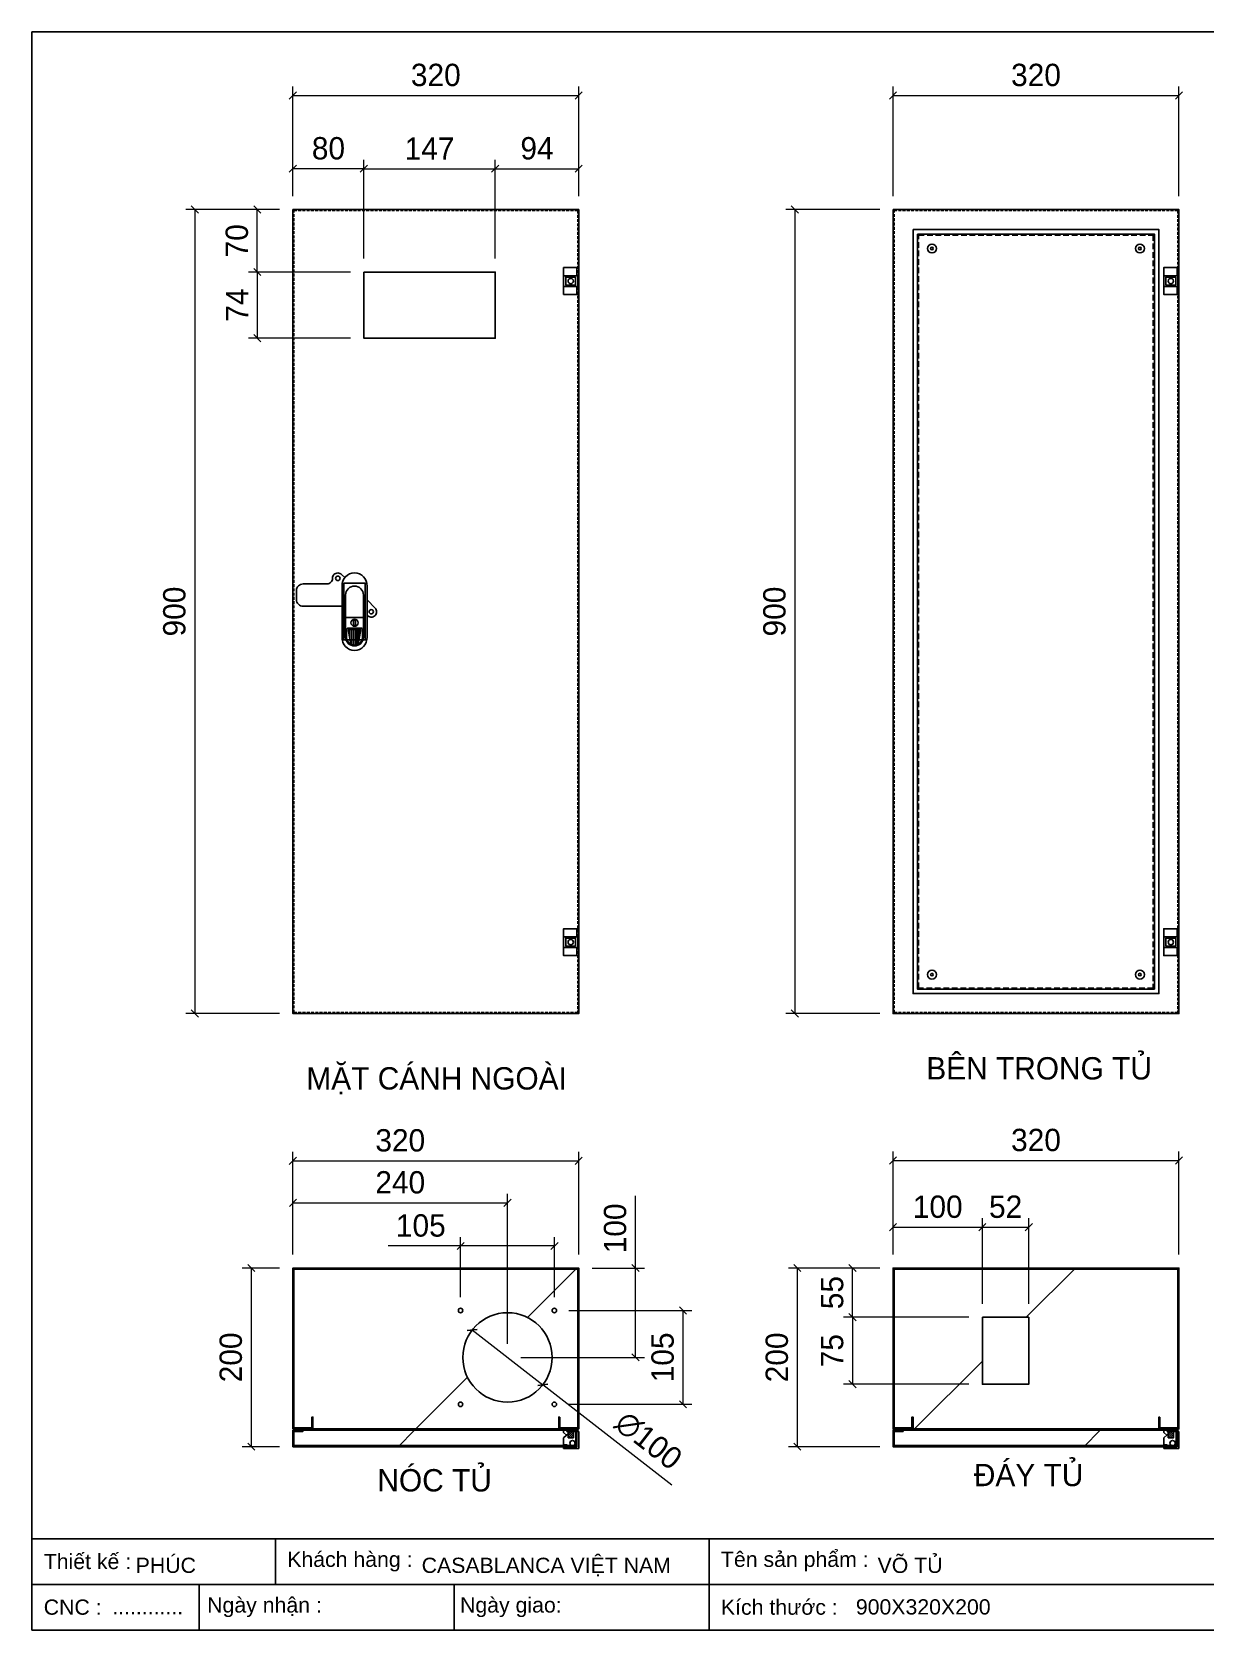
# Model space of a CAD drawing. Header units: millimetres. Extents: x 0 to 2530, y 0 to 1789.
# Drawn here: x 0 to 1313, y 0 to 1789 of the extents above; entities that cross this region are included whole.
import ezdxf

# ---------------------------------------------------------------- set-up
doc = ezdxf.new("R2010")
doc.units = ezdxf.units.MM
doc.linetypes.add('HIDDEN', pattern=[9.525, 6.35, -3.175])
doc.linetypes.add('HIDDEN2', pattern=[4.7625, 3.175, -1.5875])
doc.layers.add('DIM', color=253, linetype='Continuous')
doc.styles.add('Arial', font='arial.ttf')
doc.dimstyles.new('Dim-25', dxfattribs={"dimtxt": 25, "dimasz": 8, "dimexe": 10, "dimexo": 15, "dimgap": 10, "dimtad": 1, "dimdec": 0, "dimtxsty": 'Standard', "dimblk": 'OBLIQUE', "dimcen": 10, "dimclrd": 5, "dimclre": 5, "dimclrt": 3, "dimazin": 3, "dimtfac": 1, "dimtdec": 0, "dimtmove": 0, "dimatfit": 3, "dimldrblk": 'OBLIQUE', "dimlwd": 9, "dimlwe": 9})
doc.dimstyles.get("Standard").update_dxf_attribs({"dimtxt": 2.5, "dimasz": 2.5, "dimexe": 1.25, "dimexo": 0.625, "dimtad": 1, "dimcen": 2.5, "dimazin": 3, "dimtfac": 1, "dimtmove": 0, "dimatfit": 3})

# ---------------------------------------------------------------- blocks, each defined once
blk = doc.blocks.new('HL003-2-2')
at = {"color": 1}
for p, q in [((15, 21), (15, 12)), ((15, -9), (15, 0)), ((16, 12), (17, 12)), ((16, 0), (17, 0))]:
    blk.add_line(p, q, dxfattribs=at)
blk.add_lwpolyline([(17, 0), (17, -9), (0, -9), (0, 21), (17, 21), (17, 12)], dxfattribs=at)
blk.add_lwpolyline([(0, 12), (16, 12), (16, 0), (0, 0)], close=True, dxfattribs=at)
blk.add_circle((8, 6), 3, dxfattribs=at)
blk = doc.blocks.new('AB301-3-1')
at = {"linetype": 'Continuous'}
h = blk.add_hatch(dxfattribs=at)
h.set_pattern_fill('ACAD_ISO09W100', color=1, scale=0.2)
h.set_pattern_definition([(0, (-368.0181, 431.8814), (0, 1), [4.8, -0.6, 1.2, -0.6, 1.2, -0.6])])
h.paths.add_polyline_path([(-4.1, -55, 0.118404), (0, -56, 0.118404), (4.1, -55), (7, -38.5), (-7, -38.5)])
at = {"color": 1, "linetype": 'Continuous'}
for p, q in [((-10, -25), (10, -25)), ((-7, -38.5), (7, -38.5)), ((-7, -38.5), (-4.1, -55)), ((7, -38.5), (4.1, -55))]:
    blk.add_line(p, q, dxfattribs=at)
for points in [[(-14, -12.5), (-57.5, -12.5, -0.414214), (-65, -5), (-65, 5, -0.414214), (-57.5, 12.5), (-30.7, 12.5, 0.414214), (-24.7, 18.5), (-24.7, 18.7)], [(-24.7, 18.7, -0.198912), (-23, 23), (-23, 23, -0.414214), (-14.5, 23), (-11, 19.5)], [(14, -5.5), (23, -14.5, -0.414214), (23, -23), (23, -23, -0.451305), (14, -22.4, -0.381561)]]:
    blk.add_lwpolyline(points, format="xyb", dxfattribs=at)
for points in [[(0, 25), (0, 25, -0.428242), (14, 10), (14, -47, -0.428242), (0, -62), (0, -62, -0.428242), (-14, -47), (-14, 10, -0.428242)], [(0, 10, -0.414214), (10, 0), (10, -47, -0.414214), (0, -57, -0.414214), (-10, -47), (-10, 0, -0.414214)], [(9, -39), (9, -47, -0.414214), (0, -56, -0.414214), (-9, -47), (-9, -39, -0.414214), (-7, -37), (7, -37, -0.414214)]]:
    blk.add_lwpolyline(points, format="xyb", close=True, dxfattribs=at)
blk.add_lwpolyline([(-1, -28), (1, -28), (1, -34), (-1, -34)], close=True, dxfattribs=at)
for centre, radius in [((-18.7, 18.7), 2.5), ((18.7, -18.7), 2.5), ((0, -31), 4)]:
    blk.add_circle(centre, radius, dxfattribs=at)
blk = doc.blocks.new('*D1')
at = {"color": 0, "linetype": 'ByBlock', "lineweight": -2}
for p, q in [((186.3, 1586.1), (178.3, 1594.1)), ((178.3, 694.1), (186.3, 686.1))]:
    blk.add_line(p, q, dxfattribs=at)
at = {"layer": 'Defpoints', "color": 0, "transparency": 16777216}
for p in [(292.1, 1590.1), (182.3, 690.1), (292.1, 690.1)]:
    blk.add_point(p, dxfattribs=at)
at = {"layer": 'DIM', "color": 5, "lineweight": 9, "transparency": 16777216}
for p, q in [((277.1, 1590.1), (172.3, 1590.1)), ((182.3, 1590.1), (182.3, 690.1)), ((277.1, 690.1), (172.3, 690.1))]:
    blk.add_line(p, q, dxfattribs=at)
at = {"layer": 'DIM', "color": 3, "transparency": 16777216, "insert": (159.5, 1140.1), "char_height": 25, "attachment_point": 5, "rotation": 90}
blk.add_mtext('900', dxfattribs=at)
blk = doc.blocks.new('_Oblique')
at = {"color": 0, "linetype": 'ByBlock', "lineweight": -2}
blk.add_line((-0.5, -0.5), (0.5, 0.5), dxfattribs=at)
blk = doc.blocks.new('*D2')
at = {"color": 0, "linetype": 'ByBlock', "lineweight": -2}
for p, q in [((296.1, 1721.8), (288.1, 1713.8)), ((608.1, 1713.8), (616.1, 1721.8))]:
    blk.add_line(p, q, dxfattribs=at)
at = {"layer": 'Defpoints', "color": 0, "ltscale": 3, "transparency": 16777216}
for p in [(612.1, 1717.8), (292.1, 1590.1), (612.1, 1590.1)]:
    blk.add_point(p, dxfattribs=at)
at = {"layer": 'DIM', "color": 5, "lineweight": 9, "ltscale": 3, "transparency": 16777216}
for p, q in [((292.1, 1605.1), (292.1, 1727.8)), ((292.1, 1717.8), (612.1, 1717.8)), ((612.1, 1605.1), (612.1, 1727.8))]:
    blk.add_line(p, q, dxfattribs=at)
at = {"layer": 'DIM', "color": 3, "ltscale": 3, "transparency": 16777216, "insert": (452.1, 1740.6), "char_height": 25, "attachment_point": 5}
blk.add_mtext('320', dxfattribs=at)
blk = doc.blocks.new('*D3')
at = {"color": 0, "linetype": 'ByBlock', "lineweight": -2}
for p, q in [((858.1, 1586.1), (850.1, 1594.1)), ((850.1, 694.1), (858.1, 686.1))]:
    blk.add_line(p, q, dxfattribs=at)
at = {"layer": 'Defpoints', "color": 0, "transparency": 16777216}
for p in [(964, 1590.1), (854.1, 690.1), (964, 690.1)]:
    blk.add_point(p, dxfattribs=at)
at = {"layer": 'DIM', "color": 5, "lineweight": 9, "transparency": 16777216}
for p, q in [((949, 1590.1), (844.1, 1590.1)), ((854.1, 1590.1), (854.1, 690.1)), ((949, 690.1), (844.1, 690.1))]:
    blk.add_line(p, q, dxfattribs=at)
at = {"layer": 'DIM', "color": 3, "transparency": 16777216, "insert": (831.3, 1140.1), "char_height": 25, "attachment_point": 5, "rotation": 90}
blk.add_mtext('900', dxfattribs=at)
blk = doc.blocks.new('*D4')
at = {"color": 0, "linetype": 'ByBlock', "lineweight": -2}
for p, q in [((968, 1721.8), (960, 1713.8)), ((1280, 1713.8), (1288, 1721.8))]:
    blk.add_line(p, q, dxfattribs=at)
at = {"layer": 'Defpoints', "color": 0, "ltscale": 3, "transparency": 16777216}
for p in [(1284, 1717.8), (964, 1590.1), (1284, 1590.1)]:
    blk.add_point(p, dxfattribs=at)
at = {"layer": 'DIM', "color": 5, "lineweight": 9, "ltscale": 3, "transparency": 16777216}
for p, q in [((964, 1605.1), (964, 1727.8)), ((964, 1717.8), (1284, 1717.8)), ((1284, 1605.1), (1284, 1727.8))]:
    blk.add_line(p, q, dxfattribs=at)
at = {"layer": 'DIM', "color": 3, "ltscale": 3, "transparency": 16777216, "insert": (1124, 1740.6), "char_height": 25, "attachment_point": 5}
blk.add_mtext('320', dxfattribs=at)
blk = doc.blocks.new('*D6')
at = {"color": 0, "linetype": 'ByBlock', "lineweight": -2}
for p, q in [((968, 529.6), (960, 521.6)), ((1280, 521.6), (1288, 529.6))]:
    blk.add_line(p, q, dxfattribs=at)
at = {"layer": 'Defpoints', "color": 0, "ltscale": 3, "transparency": 16777216}
for p in [(1284, 525.6), (964, 405.2), (1284, 405.2)]:
    blk.add_point(p, dxfattribs=at)
at = {"layer": 'DIM', "color": 5, "lineweight": 9, "ltscale": 3, "transparency": 16777216}
for p, q in [((964, 420.2), (964, 535.6)), ((964, 525.6), (1284, 525.6)), ((1284, 420.2), (1284, 535.6))]:
    blk.add_line(p, q, dxfattribs=at)
at = {"layer": 'DIM', "color": 3, "ltscale": 3, "transparency": 16777216, "insert": (1124, 548.4), "char_height": 25, "attachment_point": 5}
blk.add_mtext('320', dxfattribs=at)
blk = doc.blocks.new('*D7')
at = {"color": 0, "linetype": 'ByBlock', "lineweight": -2}
for p, q in [((860.8, 401.2), (852.8, 409.2)), ((852.8, 209.2), (860.8, 201.2))]:
    blk.add_line(p, q, dxfattribs=at)
at = {"layer": 'Defpoints', "color": 0, "ltscale": 3, "transparency": 16777216}
for p in [(964, 405.2), (856.8, 205.2), (964, 205.2)]:
    blk.add_point(p, dxfattribs=at)
at = {"layer": 'DIM', "color": 5, "lineweight": 9, "ltscale": 3, "transparency": 16777216}
for p, q in [((949, 405.2), (846.8, 405.2)), ((856.8, 405.2), (856.8, 205.2)), ((949, 205.2), (846.8, 205.2))]:
    blk.add_line(p, q, dxfattribs=at)
at = {"layer": 'DIM', "color": 3, "ltscale": 3, "transparency": 16777216, "insert": (834, 305.2), "char_height": 25, "attachment_point": 5, "rotation": 90}
blk.add_mtext('200', dxfattribs=at)
blk = doc.blocks.new('HL003-2-3')
h = blk.add_hatch()
h.set_pattern_fill('ANSI31', color=2, scale=0.5, style=0)
h.set_pattern_definition([(45, (8435.407, 86016.9664), (-1.122532015, 1.122532015), [])])
h.paths.add_polyline_path([(11, 10), (5, 10), (5, 0), (11, 0)])
at = {"color": 1}
for p, q in [((0, 22), (17, 22)), ((0, 20), (0, 22)), ((0, 20), (15, 20)), ((4, 18), (0, 18)), ((0, 10), (0, 18)), ((4, 20), (4, 18)), ((15, 20), (15, 3)), ((17, 22), (17, 3)), ((0, 10), (8, 3)), ((0, 4), (3.4, 7)), ((0, 0), (0, 4)), ((16, 0), (0, 0)), ((17, 3), (8, 3)), ((16, 3), (16, 0))]:
    blk.add_line(p, q, dxfattribs=at)
at = {"color": 2}
blk.add_lwpolyline([(5, 10), (11, 10), (11, 0), (5, 0)], close=True, dxfattribs=at)
at = {"color": 1}
blk.add_circle((10, 16), 3, dxfattribs=at)
blk.add_circle((10, 16), 3, dxfattribs=at)
blk = doc.blocks.new('*D9')
at = {"color": 0, "linetype": 'ByBlock', "lineweight": -2}
for p, q in [((296.1, 529.2), (288.1, 521.2)), ((608.1, 521.2), (616.1, 529.2))]:
    blk.add_line(p, q, dxfattribs=at)
at = {"layer": 'Defpoints', "color": 0, "ltscale": 3, "transparency": 16777216}
for p in [(612.1, 525.2), (292.1, 405.2), (612.1, 405.2)]:
    blk.add_point(p, dxfattribs=at)
at = {"layer": 'DIM', "color": 5, "lineweight": 9, "ltscale": 3, "transparency": 16777216}
for p, q in [((292.1, 420.2), (292.1, 535.2)), ((292.1, 525.2), (612.1, 525.2)), ((612.1, 420.2), (612.1, 535.2))]:
    blk.add_line(p, q, dxfattribs=at)
at = {"layer": 'DIM', "color": 3, "ltscale": 3, "transparency": 16777216, "insert": (412.3, 548), "char_height": 25, "attachment_point": 5}
blk.add_mtext('320', dxfattribs=at)
blk = doc.blocks.new('*D10')
at = {"color": 0, "linetype": 'ByBlock', "lineweight": -2}
for p, q in [((249.5, 401.2), (241.5, 409.2)), ((241.5, 209.2), (249.5, 201.2))]:
    blk.add_line(p, q, dxfattribs=at)
at = {"layer": 'Defpoints', "color": 0, "ltscale": 3, "transparency": 16777216}
for p in [(292.1, 405.2), (245.5, 205.2), (292.1, 205.2)]:
    blk.add_point(p, dxfattribs=at)
at = {"layer": 'DIM', "color": 5, "lineweight": 9, "ltscale": 3, "transparency": 16777216}
for p, q in [((277.1, 405.2), (235.5, 405.2)), ((245.5, 405.2), (245.5, 205.2)), ((277.1, 205.2), (235.5, 205.2))]:
    blk.add_line(p, q, dxfattribs=at)
at = {"layer": 'DIM', "color": 3, "ltscale": 3, "transparency": 16777216, "insert": (222.7, 305.2), "char_height": 25, "attachment_point": 5, "rotation": 90}
blk.add_mtext('200', dxfattribs=at)
blk = doc.blocks.new('*D21')
at = {"color": 5, "lineweight": 9, "ltscale": 3, "transparency": 16777216}
for p, q in [((292.1, 1605.1), (292.1, 1645.8)), ((371.6, 1535.1), (371.6, 1645.8)), ((371.6, 1635.8), (292.1, 1635.8))]:
    blk.add_line(p, q, dxfattribs=at)
at = {"color": 0, "linetype": 'ByBlock', "lineweight": -2}
for p, q in [((296.1, 1639.8), (288.1, 1631.8)), ((367.6, 1631.8), (375.6, 1639.8))]:
    blk.add_line(p, q, dxfattribs=at)
at = {"layer": 'Defpoints', "color": 0, "ltscale": 3, "transparency": 16777216}
for p in [(292.1, 1635.8), (292.1, 1590.1), (371.6, 1520.1)]:
    blk.add_point(p, dxfattribs=at)
at = {"color": 3, "ltscale": 3, "transparency": 16777216, "insert": (331.9, 1658.5), "char_height": 25, "attachment_point": 5}
blk.add_mtext('80', dxfattribs=at)
blk = doc.blocks.new('*D22')
at = {"color": 5, "lineweight": 9, "ltscale": 3, "transparency": 16777216}
for p, q in [((518.6, 1535.1), (518.6, 1645.8)), ((612.1, 1605.1), (612.1, 1645.8)), ((518.6, 1635.8), (612.1, 1635.8))]:
    blk.add_line(p, q, dxfattribs=at)
at = {"color": 0, "linetype": 'ByBlock', "lineweight": -2}
for p, q in [((522.6, 1639.8), (514.6, 1631.8)), ((608.1, 1631.8), (616.1, 1639.8))]:
    blk.add_line(p, q, dxfattribs=at)
at = {"layer": 'Defpoints', "color": 0, "ltscale": 3, "transparency": 16777216}
for p in [(612.1, 1635.8), (612.1, 1590.1), (518.6, 1520.1)]:
    blk.add_point(p, dxfattribs=at)
at = {"color": 3, "ltscale": 3, "transparency": 16777216, "insert": (565.4, 1658.5), "char_height": 25, "attachment_point": 5}
blk.add_mtext('94', dxfattribs=at)
blk = doc.blocks.new('*D23')
at = {"color": 0, "linetype": 'ByBlock', "lineweight": -2}
for p, q in [((256.3, 1586.1), (248.3, 1594.1)), ((248.3, 1524.1), (256.3, 1516.1))]:
    blk.add_line(p, q, dxfattribs=at)
at = {"color": 5, "lineweight": 9, "ltscale": 3, "transparency": 16777216}
for p, q in [((277.1, 1590.1), (242.3, 1590.1)), ((252.3, 1520.1), (252.3, 1590.1)), ((356.6, 1520.1), (242.3, 1520.1))]:
    blk.add_line(p, q, dxfattribs=at)
at = {"layer": 'Defpoints', "color": 0, "ltscale": 3, "transparency": 16777216}
for p in [(252.3, 1590.1), (292.1, 1590.1), (371.6, 1520.1)]:
    blk.add_point(p, dxfattribs=at)
at = {"color": 3, "ltscale": 3, "transparency": 16777216, "insert": (229.5, 1555.1), "char_height": 25, "attachment_point": 5, "rotation": 90}
blk.add_mtext('70', dxfattribs=at)
blk = doc.blocks.new('*D24')
at = {"color": 0, "linetype": 'ByBlock', "lineweight": -2}
for p, q in [((256.3, 1516.1), (248.3, 1524.1)), ((248.3, 1450.1), (256.3, 1442.1))]:
    blk.add_line(p, q, dxfattribs=at)
at = {"color": 5, "lineweight": 9, "ltscale": 3, "transparency": 16777216}
for p, q in [((356.6, 1520.1), (242.3, 1520.1)), ((252.3, 1520.1), (252.3, 1446.1)), ((356.6, 1446.1), (242.3, 1446.1))]:
    blk.add_line(p, q, dxfattribs=at)
at = {"layer": 'Defpoints', "color": 0, "ltscale": 3, "transparency": 16777216}
for p in [(371.6, 1520.1), (252.3, 1446.1), (371.6, 1446.1)]:
    blk.add_point(p, dxfattribs=at)
at = {"color": 3, "ltscale": 3, "transparency": 16777216, "insert": (229.8, 1483.1), "char_height": 25, "attachment_point": 5, "rotation": 90}
blk.add_mtext('74', dxfattribs=at)
blk = doc.blocks.new('*D25')
at = {"color": 5, "lineweight": 9, "ltscale": 3, "transparency": 16777216}
for p, q in [((371.6, 1535.1), (371.6, 1645.8)), ((518.6, 1535.1), (518.6, 1645.8)), ((371.6, 1635.8), (518.6, 1635.8))]:
    blk.add_line(p, q, dxfattribs=at)
at = {"color": 0, "linetype": 'ByBlock', "lineweight": -2}
for p, q in [((375.6, 1639.8), (367.6, 1631.8)), ((514.6, 1631.8), (522.6, 1639.8))]:
    blk.add_line(p, q, dxfattribs=at)
at = {"layer": 'Defpoints', "color": 0, "ltscale": 3, "transparency": 16777216}
for p in [(518.6, 1635.8), (371.6, 1520.1), (518.6, 1520.1)]:
    blk.add_point(p, dxfattribs=at)
at = {"color": 3, "ltscale": 3, "transparency": 16777216, "insert": (445.1, 1658.3), "char_height": 25, "attachment_point": 5}
blk.add_mtext('147', dxfattribs=at)
blk = doc.blocks.new('*D28')
at = {"color": 0, "linetype": 'ByBlock', "lineweight": -2}
for p, q in [((968, 454.9), (960, 446.9)), ((1060, 446.9), (1068, 454.9))]:
    blk.add_line(p, q, dxfattribs=at)
at = {"color": 5, "lineweight": 9, "ltscale": 3, "transparency": 16777216}
for p, q in [((964, 420.2), (964, 460.9)), ((964, 450.9), (1064, 450.9)), ((1064, 365.2), (1064, 460.9))]:
    blk.add_line(p, q, dxfattribs=at)
at = {"layer": 'Defpoints', "color": 0, "ltscale": 3, "transparency": 16777216}
for p in [(1064, 450.9), (964, 405.2), (1064, 350.2)]:
    blk.add_point(p, dxfattribs=at)
at = {"color": 3, "ltscale": 3, "transparency": 16777216, "insert": (1014, 473.7), "char_height": 25, "attachment_point": 5}
blk.add_mtext('100', dxfattribs=at)
blk = doc.blocks.new('*D29')
at = {"color": 0, "linetype": 'ByBlock', "lineweight": -2}
for p, q in [((1068, 454.9), (1060, 446.9)), ((1112, 446.9), (1120, 454.9))]:
    blk.add_line(p, q, dxfattribs=at)
at = {"color": 5, "lineweight": 9, "ltscale": 3, "transparency": 16777216}
for p, q in [((1064, 365.2), (1064, 460.9)), ((1064, 450.9), (1116, 450.9)), ((1116, 365.2), (1116, 460.9))]:
    blk.add_line(p, q, dxfattribs=at)
at = {"layer": 'Defpoints', "color": 0, "ltscale": 3, "transparency": 16777216}
for p in [(1116, 450.9), (1064, 350.2), (1116, 350.2)]:
    blk.add_point(p, dxfattribs=at)
at = {"color": 3, "ltscale": 3, "transparency": 16777216, "insert": (1090, 473.7), "char_height": 25, "attachment_point": 5}
blk.add_mtext('52', dxfattribs=at)
blk = doc.blocks.new('*D30')
at = {"color": 5, "lineweight": 9, "ltscale": 3, "transparency": 16777216}
for p, q in [((949, 405.2), (908.6, 405.2)), ((918.6, 350.2), (918.6, 405.2)), ((1049, 350.2), (908.6, 350.2))]:
    blk.add_line(p, q, dxfattribs=at)
at = {"color": 0, "linetype": 'ByBlock', "lineweight": -2}
for p, q in [((922.6, 401.2), (914.6, 409.2)), ((914.6, 354.2), (922.6, 346.2))]:
    blk.add_line(p, q, dxfattribs=at)
at = {"layer": 'Defpoints', "color": 0, "ltscale": 3, "transparency": 16777216}
for p in [(918.6, 405.2), (964, 405.2), (1064, 350.2)]:
    blk.add_point(p, dxfattribs=at)
at = {"color": 3, "ltscale": 3, "transparency": 16777216, "insert": (895.9, 377.7), "char_height": 25, "attachment_point": 5, "rotation": 90}
blk.add_mtext('55', dxfattribs=at)
blk = doc.blocks.new('*D31')
at = {"color": 5, "lineweight": 9, "ltscale": 3, "transparency": 16777216}
for p, q in [((1049, 350.2), (908.6, 350.2)), ((918.6, 350.2), (918.6, 275.2)), ((1049, 275.2), (908.6, 275.2))]:
    blk.add_line(p, q, dxfattribs=at)
at = {"color": 0, "linetype": 'ByBlock', "lineweight": -2}
for p, q in [((922.6, 346.2), (914.6, 354.2)), ((914.6, 279.2), (922.6, 271.2))]:
    blk.add_line(p, q, dxfattribs=at)
at = {"layer": 'Defpoints', "color": 0, "ltscale": 3, "transparency": 16777216}
for p in [(1064, 350.2), (918.6, 275.2), (1064, 275.2)]:
    blk.add_point(p, dxfattribs=at)
at = {"color": 3, "ltscale": 3, "transparency": 16777216, "insert": (895.9, 312.7), "char_height": 25, "attachment_point": 5, "rotation": 90}
blk.add_mtext('75', dxfattribs=at)
blk = doc.blocks.new('*D32')
at = {"color": 5, "lineweight": 9, "ltscale": 3, "transparency": 16777216}
for p, q in [((479.9, 429.9), (398.8, 429.9)), ((479.9, 372.7), (479.9, 439.9)), ((584.9, 429.9), (479.9, 429.9)), ((584.9, 372.7), (584.9, 439.9))]:
    blk.add_line(p, q, dxfattribs=at)
at = {"color": 0, "linetype": 'ByBlock', "lineweight": -2}
for p, q in [((483.9, 433.9), (475.9, 425.9)), ((580.9, 425.9), (588.9, 433.9))]:
    blk.add_line(p, q, dxfattribs=at)
at = {"layer": 'Defpoints', "color": 0, "ltscale": 3, "transparency": 16777216}
for p in [(584.9, 429.9), (479.9, 357.7), (584.9, 357.7)]:
    blk.add_point(p, dxfattribs=at)
at = {"color": 3, "ltscale": 3, "transparency": 16777216, "insert": (435.3, 452.7), "char_height": 25, "attachment_point": 5}
blk.add_mtext('105', dxfattribs=at)
blk = doc.blocks.new('*D33')
at = {"color": 0, "linetype": 'ByBlock', "lineweight": -2}
for p, q in [((732.8, 353.7), (724.8, 361.7)), ((724.8, 256.7), (732.8, 248.7))]:
    blk.add_line(p, q, dxfattribs=at)
at = {"color": 5, "lineweight": 9, "ltscale": 3, "transparency": 16777216}
for p, q in [((600.9, 357.7), (738.8, 357.7)), ((728.8, 357.7), (728.8, 252.7)), ((599.9, 252.7), (738.8, 252.7))]:
    blk.add_line(p, q, dxfattribs=at)
at = {"layer": 'Defpoints', "color": 0, "ltscale": 3, "transparency": 16777216}
for p in [(585.9, 357.7), (584.9, 252.7), (728.8, 252.7)]:
    blk.add_point(p, dxfattribs=at)
at = {"color": 3, "ltscale": 3, "transparency": 16777216, "insert": (706.1, 305.2), "char_height": 25, "attachment_point": 5, "rotation": 90}
blk.add_mtext('105', dxfattribs=at)
blk = doc.blocks.new('*D34')
at = {"color": 5, "lineweight": 9, "ltscale": 3, "transparency": 16777216}
for p, q in [((292.2, 420.2), (292.2, 488.2)), ((532.4, 320.2), (532.4, 488.2)), ((292.2, 478.2), (532.4, 478.2))]:
    blk.add_line(p, q, dxfattribs=at)
at = {"color": 0, "linetype": 'ByBlock', "lineweight": -2}
for p, q in [((296.2, 482.2), (288.2, 474.2)), ((528.4, 474.2), (536.4, 482.2))]:
    blk.add_line(p, q, dxfattribs=at)
at = {"layer": 'Defpoints', "color": 0, "ltscale": 3, "transparency": 16777216}
for p in [(532.4, 478.2), (292.2, 405.2), (532.4, 305.2)]:
    blk.add_point(p, dxfattribs=at)
at = {"color": 3, "ltscale": 3, "transparency": 16777216, "insert": (412.3, 501), "char_height": 25, "attachment_point": 5}
blk.add_mtext('240', dxfattribs=at)
blk = doc.blocks.new('*D35')
at = {"color": 5, "lineweight": 9, "ltscale": 3, "transparency": 16777216}
for p, q in [((675.7, 405.2), (675.7, 486)), ((627.2, 405.2), (685.7, 405.2)), ((675.7, 305.2), (675.7, 405.2)), ((547.4, 305.2), (685.7, 305.2))]:
    blk.add_line(p, q, dxfattribs=at)
at = {"color": 0, "linetype": 'ByBlock', "lineweight": -2}
for p, q in [((679.7, 401.2), (671.7, 409.2)), ((671.7, 309.2), (679.7, 301.2))]:
    blk.add_line(p, q, dxfattribs=at)
at = {"layer": 'Defpoints', "color": 0, "ltscale": 3, "transparency": 16777216}
for p in [(612.2, 405.2), (675.7, 405.2), (532.4, 305.2)]:
    blk.add_point(p, dxfattribs=at)
at = {"color": 3, "ltscale": 3, "transparency": 16777216, "insert": (652.9, 449.6), "char_height": 25, "attachment_point": 5, "rotation": 90}
blk.add_mtext('100', dxfattribs=at)
blk = doc.blocks.new('*D37')
at = {"color": 0, "linetype": 'ByBlock', "lineweight": -2}
for p, q in [((487.3, 335.2), (498.5, 336.6)), ((577.4, 275.2), (566.2, 273.8))]:
    blk.add_line(p, q, dxfattribs=at)
at = {"color": 5, "lineweight": 9, "ltscale": 3, "transparency": 16777216}
for p in [(492.9, 335.9), (716.2, 162.1)]:
    blk.add_line(p, (571.8, 274.5), dxfattribs=at)
at = {"layer": 'Defpoints', "color": 0, "ltscale": 3, "transparency": 16777216}
for p in [(492.9, 335.9), (571.8, 274.5)]:
    blk.add_point(p, dxfattribs=at)
at = {"color": 3, "ltscale": 3, "transparency": 16777216, "insert": (690.2, 212), "char_height": 25, "attachment_point": 5, "rotation": 322.1107}
blk.add_mtext('∅100', dxfattribs=at)
blk = doc.blocks.new('KHUNG CHUẨN')
at = {"color": 7}
for p, q in [((19889.2, -28535.2), (16919.2, -28535.2)), ((17239.2, -28535.2), (17239.2, -28595.2)), ((17809.2, -28535.2), (17809.2, -28655.2)), ((18939.2, -28595.2), (16919.2, -28595.2)), ((17139.2, -28595.2), (17139.2, -28655.2)), ((17474.2, -28595.2), (17474.2, -28655.2))]:
    blk.add_line(p, q, dxfattribs=at)
blk.add_lwpolyline([(16919.2, -26555.2), (19889.2, -26555.2), (19889.2, -28655.2), (16919.2, -28655.2)], close=True, dxfattribs=at)
at = {"color": 2, "char_height": 20, "attachment_point": 4, "style": 'Arial'}
for s, insert, width in [('  Thiết kế :', (16919.2, -28565.2), 917.634), ('  Khách hàng :', (17239.2, -28565.2), 917.634), ('  Tên sản phẩm :', (17809.2, -28565.2), 917.634), ('  CNC :', (16919.2, -28625.2), 917.634), ('  Ngày nhận :', (17134, -28625.2), 556.651), ('  Ngày giao:', (17466.3, -28625.2), 556.651), ('  Kích thước :', (17809.2, -28625.2), 917.634)]:
    blk.add_mtext(s, dxfattribs=dict(at, insert=insert, width=width))
at = {"color": 3, "style": 'Arial'}
for tag, p in [('#01', (17055.6, -28580.1)), ('#02', (17431.4, -28580.1)), ('#03', (18030.6, -28580.1)), ('#08', (18751.7, -28580.1)), ('#10', (19064.8, -28580.1)), ('#04', (17024.8, -28634.6)), ('#05', (17308.5, -28633)), ('#06', (17632.7, -28633.7)), ('#07', (18002, -28634.7)), ('#09', (18753.8, -28632.6)), ('#11', (19060.3, -28625.7)), ('#12', (19806.5, -28628.9))]:
    blk.add_attdef(tag, p, '', height=20, dxfattribs=at)

msp = doc.modelspace()

# ---------------------------------------------------------------- hatches: boundary and pattern name
at = {"ltscale": 3}
h = msp.add_hatch(dxfattribs=at)
h.set_pattern_fill('ANSI31', color=256, scale=50)
h.set_pattern_definition([(45, (0, -3298.25), (-220.97, 220.97), [])])
edge = h.paths.add_edge_path()
edge.add_arc((532.329, 305.189), 50, 0, 360)
edge = h.paths.add_edge_path()
edge.add_arc((479.829, 357.689), 2.5, 0, 360)
edge = h.paths.add_edge_path()
edge.add_arc((584.829, 357.689), 2.5, 0, 360)
edge = h.paths.add_edge_path()
edge.add_arc((479.829, 252.689), 2.5, 0, 360)
edge = h.paths.add_edge_path()
edge.add_arc((584.829, 252.689), 2.5, 0, 360)
h.paths.add_polyline_path([(292.129, 405.189), (611.581, 405.189), (612.129, 225.189), (292.129, 225.189)])
h = msp.add_hatch(dxfattribs=at)
h.set_pattern_fill('ANSI31', color=256, scale=50)
h.set_pattern_definition([(45, (-13583.92, -3298.25), (-220.971, 220.971), [])])
h.paths.add_polyline_path([(1063.95, 275.189), (1063.95, 350.189), (1115.95, 350.189), (1115.95, 275.189)])
h.paths.add_polyline_path([(963.95, 405.189), (1283.95, 405.189), (1283.95, 225.189), (963.95, 225.189)])
h = msp.add_hatch(dxfattribs=at)
h.set_pattern_fill('ANSI31', color=6, scale=50, angle=90)
h.set_pattern_definition([(225, (3298.25, 0), (220.97, -220.97), [])])
h.paths.add_polyline_path([(610.129, 223.589), (292.129, 223.589), (292.129, 205.189), (610.129, 205.189)])
h = msp.add_hatch(dxfattribs=at)
h.set_pattern_fill('ANSI31', color=6, scale=50, angle=90)
h.set_pattern_definition([(225, (3298.25, -13583.92), (220.971, -220.971), [])])
h.paths.add_polyline_path([(1281.95, 223.589), (963.95, 223.589), (963.95, 205.189), (1281.95, 205.189)])

# ---------------------------------------------------------------- linework, layer by layer
at = {"color": 7}
for points in [[(292.129, 1590.054), (612.129, 1590.054), (612.129, 690.054), (292.129, 690.054)], [(963.95, 1590.054), (1283.95, 1590.054), (1283.95, 690.054), (963.95, 690.054)], [(986.35, 1567.654), (1261.55, 1567.654), (1261.55, 712.454), (986.35, 712.454)], [(590.929, 238.389), (590.929, 226.389), (610.929, 226.389), (610.929, 403.989), (293.329, 403.989), (293.329, 226.389), (313.329, 226.389), (313.329, 238.389), (314.529, 238.389), (314.529, 225.189), (292.129, 225.189), (292.129, 405.189), (612.129, 405.189), (612.129, 225.189), (589.729, 225.189), (589.729, 238.389)], [(1262.75, 238.389), (1262.75, 226.389), (1282.75, 226.389), (1282.75, 403.989), (965.15, 403.989), (965.15, 226.389), (985.15, 226.389), (985.15, 238.389), (986.35, 238.389), (986.35, 225.189), (963.95, 225.189), (963.95, 405.189), (1283.95, 405.189), (1283.95, 225.189), (1261.55, 225.189), (1261.55, 238.389)]]:
    msp.add_lwpolyline(points, close=True, dxfattribs=at)
at = {"color": 7, "linetype": 'HIDDEN2'}
for points in [[(293.329, 1588.854), (610.929, 1588.854), (610.929, 691.254), (293.329, 691.254)], [(965.15, 1588.854), (1282.75, 1588.854), (1282.75, 691.254), (965.15, 691.254)]]:
    msp.add_lwpolyline(points, close=True, dxfattribs=at)
at = {"color": 1}
msp.add_lwpolyline([(991.35, 1562.654), (1256.55, 1562.654), (1256.55, 717.454), (991.35, 717.454)], close=True, dxfattribs=at)
at = {"color": 1, "linetype": 'HIDDEN'}
msp.add_lwpolyline([(992.55, 1561.454), (1255.35, 1561.454), (1255.35, 718.654), (992.55, 718.654)], close=True, dxfattribs=at)
at = {"color": 40, "ltscale": 3, "true_color": 0xf8d731}
for points in [[(371.629, 1520.054), (518.629, 1520.054), (518.629, 1446.054), (371.629, 1446.054)], [(1063.95, 350.189), (1115.95, 350.189), (1115.95, 275.189), (1063.95, 275.189)]]:
    msp.add_lwpolyline(points, close=True, dxfattribs=at)
at = {"color": 2}
for points in [[(608.629, 1514.554), (597.629, 1514.554), (597.629, 1505.554), (608.629, 1505.554)], [(1280.45, 1514.554), (1269.45, 1514.554), (1269.45, 1505.554), (1280.45, 1505.554)], [(608.629, 765.554), (597.629, 765.554), (597.629, 774.554), (608.629, 774.554)], [(1280.45, 765.554), (1269.45, 765.554), (1269.45, 774.554), (1280.45, 774.554)]]:
    msp.add_lwpolyline(points, close=True, dxfattribs=at)
at = {"color": 2, "linetype": 'Continuous'}
msp.add_lwpolyline([(349.129, 1171.804), (373.129, 1171.804), (373.129, 1108.304), (349.129, 1108.304)], close=True, dxfattribs=at)
at = {"ltscale": 3}
for points in [[(292.129, 405.189), (612.158, 405.189), (612.129, 225.189), (292.129, 225.189)], [(963.95, 405.189), (1283.95, 405.189), (1283.95, 225.189), (963.95, 225.189)]]:
    msp.add_lwpolyline(points, close=True, dxfattribs=at)
at = {"color": 6}
for points in [[(598.929, 222.389), (608.929, 222.389), (608.929, 206.389), (293.329, 206.389), (293.329, 222.389), (303.329, 222.389), (303.329, 223.589), (292.129, 223.589), (292.129, 205.189), (610.129, 205.189), (610.129, 223.589), (598.929, 223.589)], [(1270.75, 222.389), (1280.75, 222.389), (1280.75, 206.389), (965.15, 206.389), (965.15, 222.389), (975.15, 222.389), (975.15, 223.589), (963.95, 223.589), (963.95, 205.189), (1281.95, 205.189), (1281.95, 223.589), (1270.75, 223.589)]]:
    msp.add_lwpolyline(points, close=True, dxfattribs=at)
at = {"color": 6, "ltscale": 3}
for points in [[(610.129, 223.589), (292.129, 223.589), (292.129, 205.189), (610.129, 205.189)], [(1281.95, 223.589), (963.95, 223.589), (963.95, 205.189), (1281.95, 205.189)]]:
    msp.add_lwpolyline(points, close=True, dxfattribs=at)
at = {"color": 2, "ltscale": 3}
for centre, radius in [((1007.55, 1546.454), 5), ((1007.55, 1546.454), 1.5), ((1240.35, 1546.454), 5), ((1240.35, 1546.454), 1.5), ((1007.55, 733.654), 5), ((1007.55, 733.654), 1.5), ((1240.35, 733.654), 5), ((1240.35, 733.654), 1.5)]:
    msp.add_circle(centre, radius, dxfattribs=at)
at = {"color": 40, "ltscale": 3, "true_color": 0xf8d731}
for centre, radius in [((479.829, 357.689), 2.5), ((584.829, 357.689), 2.5), ((532.329, 305.189), 50), ((479.829, 252.689), 2.5), ((584.829, 252.689), 2.5)]:
    msp.add_circle(centre, radius, dxfattribs=at)

# ---------------------------------------------------------------- block references
at = {"color": 3}
ref = msp.add_blockref('KHUNG CHUẨN', (-14412.493, 24409.611), dxfattribs=dict(at, xscale=0.8518400000029942, yscale=0.8518400000029942, zscale=0.8518400000029942))
ref.add_attrib('#03', 'VÕ TỦ', (946.673, 63.937), dxfattribs={"color": 3, "height": 17.0368, "style": 'Arial'})
ref.add_attrib('#07', '900X320X200', (922.337, 17.396), dxfattribs={"color": 3, "height": 17.0368, "style": 'Arial'})
ref.add_attrib('#02', 'CASABLANCA VIỆT NAM', (436.266, 63.937), dxfattribs={"color": 3, "height": 17.0368, "style": 'Arial'})
ref.add_attrib('#01', 'PHÚC', (116.127, 63.937), dxfattribs={"color": 3, "height": 17.0368, "style": 'Arial'})
ref.add_attrib('#04', '............', (89.883, 17.496), dxfattribs={"color": 3, "height": 17.0368, "style": 'Arial'})
at = {"color": 7}
for name, p in [('HL003-2-2', (595.129, 1504.054)), ('HL003-2-2', (1266.95, 1504.054)), ('AB301-3-1', (361.129, 1158.554))]:
    msp.add_blockref(name, p, dxfattribs=at)
at = {"color": 7, "xscale": -1, "rotation": 180}
for name, p in [('HL003-2-2', (595.129, 776.054)), ('HL003-2-2', (1266.95, 776.054)), ('HL003-2-3', (595.129, 225.189)), ('HL003-2-3', (1266.95, 225.189))]:
    msp.add_blockref(name, p, dxfattribs=at)

# ---------------------------------------------------------------- texts
at = {"color": 2, "char_height": 25, "width": 785, "attachment_point": 5}
for s, insert in [('BÊN TRONG TỦ', (1127.487, 628.599)), ('MẶT CÁNH NGOÀI', (453.007, 614.777)), ('NÓC TỦ', (450.755, 167.452)), ('ĐÁY TỦ', (1115.72, 173.37))]:
    msp.add_mtext(s, dxfattribs=dict(at, insert=insert))

# ---------------------------------------------------------------- dimensions: what is measured, and where the dimension line sits
at = {"ltscale": 3}
for base, p1, p2, picture, middle in [((292.129, 1635.758), (371.629, 1520.054), (292.129, 1590.054), '*D21', (331.879, 1658.523)), ((518.629, 1635.758), (371.629, 1520.054), (518.629, 1520.054), '*D25', (445.129, 1658.309)), ((612.129, 1635.758), (518.629, 1520.054), (612.129, 1590.054), '*D22', (565.379, 1658.523)), ((1063.95, 450.893), (963.95, 405.189), (1063.95, 350.189), '*D28', (1013.95, 473.657))]:
    dim = msp.add_linear_dim(base=base, p1=p1, p2=p2, dimstyle='Standard', dxfattribs=at)
    dim.commit()
    dim.dimension.update_dxf_attribs({"geometry": picture, "text_midpoint": middle})
for base, p1, p2, picture, middle in [((252.272, 1590.054), (371.629, 1520.054), (292.129, 1590.054), '*D23', (229.507, 1555.054)), ((252.272, 1446.054), (371.629, 1520.054), (371.629, 1446.054), '*D24', (229.772, 1483.054)), ((918.631, 275.189), (1063.95, 350.189), (1063.95, 275.189), '*D31', (895.918, 312.689))]:
    dim = msp.add_linear_dim(base=base, p1=p1, p2=p2, angle=90, dimstyle='Standard', dxfattribs=at)
    dim.commit()
    dim.dimension.update_dxf_attribs({"geometry": picture, "text_midpoint": middle})
for base, p1, p2, picture, middle in [((532.358, 478.196), (292.158, 405.189), (532.358, 305.189), '*D34', (412.258, 478.196)), ((1115.95, 450.893), (1063.95, 350.189), (1115.95, 350.189), '*D29', (1089.95, 450.893)), ((584.858, 429.948), (479.858, 357.689), (584.858, 357.689), '*D32', (435.323, 429.948))]:
    dim = msp.add_linear_dim(base=base, p1=p1, p2=p2, dimstyle='Standard', dxfattribs=at)
    dim.commit()
    dim.dimension.update_dxf_attribs({"geometry": picture, "text_midpoint": middle, "dimtype": 160})
for base, p1, p2, picture, middle in [((675.699, 405.189), (532.358, 305.189), (612.158, 405.189), '*D35', (675.699, 449.587)), ((918.631, 405.189), (1063.95, 350.189), (963.95, 405.189), '*D30', (918.631, 377.689)), ((728.848, 252.689), (585.858, 357.689), (584.858, 252.689), '*D33', (728.848, 305.189))]:
    dim = msp.add_linear_dim(base=base, p1=p1, p2=p2, angle=90, dimstyle='Standard', dxfattribs=at)
    dim.commit()
    dim.dimension.update_dxf_attribs({"geometry": picture, "text_midpoint": middle, "dimtype": 160})
dim = msp.add_diameter_dim_2p(p1=(492.869, 335.896), p2=(571.788, 274.482), dimstyle='Standard', dxfattribs=at)
dim.commit()
dim.dimension.update_dxf_attribs({"geometry": '*D37', "text_midpoint": (675.817, 193.529), "dimtype": 163})
at = {"layer": 'DIM', "color": 7, "ltscale": 3}
for base, p1, p2, picture, middle in [((612.129, 1717.82), (292.129, 1590.054), (612.129, 1590.054), '*D2', (452.129, 1717.82)), ((1283.95, 1717.82), (963.95, 1590.054), (1283.95, 1590.054), '*D4', (1123.95, 1717.82)), ((612.129, 525.196), (292.129, 405.189), (612.129, 405.189), '*D9', (412.258, 525.196)), ((1283.95, 525.583), (963.95, 405.189), (1283.95, 405.189), '*D6', (1123.95, 525.583))]:
    dim = msp.add_linear_dim(base=base, p1=p1, p2=p2, dimstyle='Dim-25', dxfattribs=at)
    dim.commit()
    dim.dimension.update_dxf_attribs({"geometry": picture, "text_midpoint": middle, "dimtype": 160})
at = {"layer": 'DIM', "color": 7}
for base, p1, p2, picture, middle in [((182.254, 690.054), (292.129, 1590.054), (292.129, 690.054), '*D1', (159.489, 1140.054)), ((854.075, 690.054), (963.95, 1590.054), (963.95, 690.054), '*D3', (831.311, 1140.054))]:
    dim = msp.add_linear_dim(base=base, p1=p1, p2=p2, angle=90, dimstyle='Dim-25', dxfattribs=at)
    dim.commit()
    dim.dimension.update_dxf_attribs({"geometry": picture, "text_midpoint": middle})
at = {"layer": 'DIM', "color": 7, "ltscale": 3}
dim = msp.add_linear_dim(base=(245.502, 205.189), p1=(292.129, 405.189), p2=(292.129, 205.189), angle=90, dimstyle='Dim-25', dxfattribs=at)
dim.commit()
dim.dimension.update_dxf_attribs({"geometry": '*D10', "text_midpoint": (222.738, 305.189)})
dim = msp.add_linear_dim(base=(856.761, 205.189), p1=(963.95, 405.189), p2=(963.95, 205.189), angle=90, dimstyle='Dim-25', dxfattribs=at)
dim.commit()
dim.dimension.update_dxf_attribs({"geometry": '*D7', "text_midpoint": (856.761, 305.189), "dimtype": 160})

doc.saveas('drawing.dxf')
